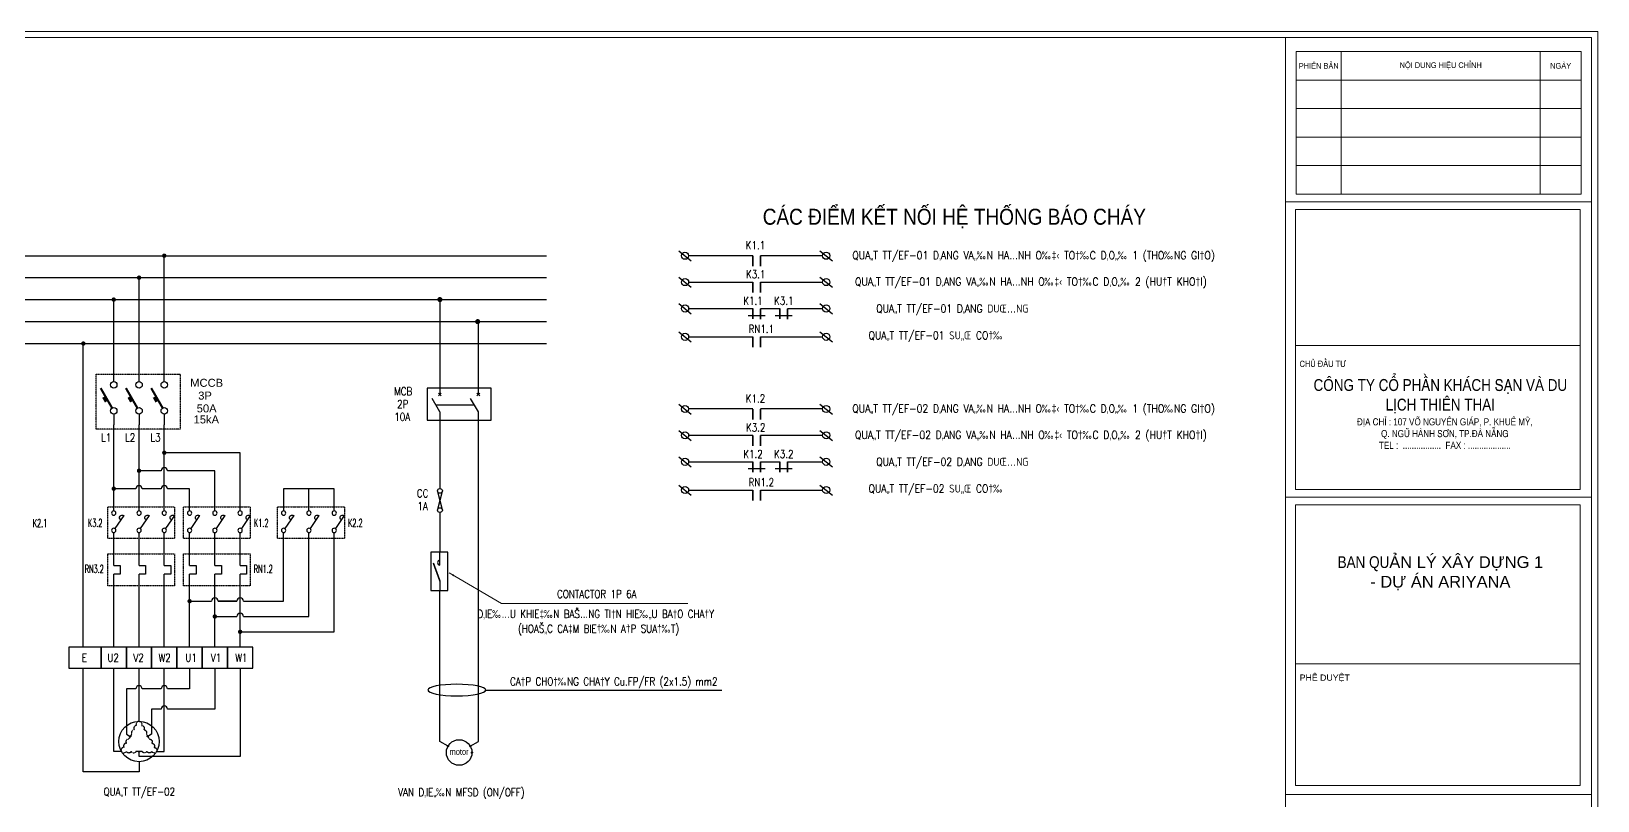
# Model space of a CAD drawing. Header units: millimetres. Extents: x -91525 to 4597779, y -698580 to 576167.
# Drawn here: x -40527 to 32883, y 115851 to 151936 of the extents above; entities that cross this region are included whole.
import ezdxf
from ezdxf.enums import TextEntityAlignment as Align

# ---------------------------------------------------------------- set-up
doc = ezdxf.new("R2010")
doc.units = ezdxf.units.MM
for name, pattern in [('CONTINOUS', [0]), ('DASHED', [19.05, 12.7, -6.35]), ('DASHED2', [0.375, 0.25, -0.125]), ('HIDDEN', [0.375, 0.25, -0.125]), ('HIDDEN2', [4.7625, 3.175, -1.5875])]:
    doc.linetypes.add(name, pattern=pattern)
doc.layers.get('DEFPOINTS').update_dxf_attribs({"lineweight": 5})
for name, color, linetype in [('0-----E.Equip', 2, 'Continuous'), ('0-----E.Line', 4, 'Continuous'), ('0-----E.Text', 3, 'Continuous'), ('0-----ED-Text', 3, 'Continuous'), ('0-----FA-line', 4, 'Continuous'), ('0---TBD', 2, 'Continuous'), ('0---TEXT', 3, 'Continuous'), ('0-CDC-ME2-Equip', 2, 'Continuous'), ('1-DAY', 4, 'DASHED'), ('2', 3, 'Continuous'), ('CHUTO', 3, 'Continuous'), ('DAY', 4, 'Continuous'), ('DAY DAN', 4, 'DASHED2'), ('DAY-CS', 4, 'HIDDEN'), ('HIIDEN', 2, 'HIDDEN2'), ('KHUNG TEN SD3 - Ariyana 2007$0$TEXT', 253, 'Continuous'), ('TBD', 2, 'Continuous'), ('TEXT', 6, 'Continuous'), ('TEXT-CS', 3, 'Continuous')]:
    doc.layers.add(name, color=color, linetype=linetype)
doc.layers.add('KHUNG TEN SD3 - Ariyana 2007$0$0-CON', color=253, linetype='Continuous', lineweight=0)
doc.styles.add('0-----E.Arial', font='arial.ttf')
doc.styles.add('E-Diagram', font='arial.ttf')
doc.styles.add('KHUNG TEN SD3 - Ariyana 2007$0$TTILEBLOCK1', font='VHELVEN.TTF')
doc.styles.add('ROMANS1', font='ROMANS1.shx', dxfattribs={"width": 0.8})
doc.styles.get("Standard").update_dxf_attribs({"font": 'arial.ttf'})
doc.dimstyles.get("Standard").update_dxf_attribs({"dimtxt": 0.18, "dimasz": 0.18, "dimexe": 0.18, "dimexo": 0.0625, "dimgap": 0.09, "dimtad": 0, "dimtih": 1, "dimtoh": 1, "dimdec": 4, "dimzin": 0, "dimdsep": 46, "dimtxsty": 'Standard', "dimcen": 0.09, "dimadec": 0, "dimazin": 0, "dimtfac": 1, "dimtdec": 4, "dimtofl": 0, "dimtmove": 0, "dimatfit": 3, "dimfxl": 1, "dimtolj": 1, "dimtzin": 0, "dimarcsym": 0})

# ---------------------------------------------------------------- blocks, each defined once
blk = doc.blocks.new('DI2')
at = {"layer": '0-CDC-ME2-Equip'}
for p, q in [((0, 1000), (0, 1250)), ((0, 250), (0, 0))]:
    blk.add_line(p, q, dxfattribs=at)
for points, const_width in [([(-37, 390), (-302, 850)], 50), ([(-177, 533), (-239, 641)], 60)]:
    blk.add_lwpolyline(points, dxfattribs=dict(at, const_width=const_width))
for centre in [(0, 925), (0, 325)]:
    blk.add_circle(centre, 75, dxfattribs=at)
blk = doc.blocks.new('tiepdiem')
at = {"layer": '0---TBD'}
blk.add_line((-289, 429), (-35, 51), dxfattribs=at)
for centre in [(0, 500), (0, 0)]:
    blk.add_circle(centre, 62.5, dxfattribs=at)
blk.add_arc((-246, 365), 78.1, 303.9048, 123.9048, dxfattribs=at)
blk = doc.blocks.new('DAY')
at = {"layer": 'HIIDEN', "elevation": 0}
blk.add_lwpolyline([(-2009401, 394729), (-2009522, 394519)], dxfattribs=at)
at = {"layer": 'HIIDEN'}
for centre, radius, start, end in [((-2009120, 395107), 107, 88.56457, 211.43543), ((-2009306, 394780), 107, 89.96763, 208.55418), ((-2009215, 394944), 107, 88.56457, 211.43543), ((-2009713, 394086), 107, 88.56457, 211.43543), ((-2009618, 394250), 107, 88.56457, 211.43543), ((-2009529, 394415), 104, 86.11937, 213.88063)]:
    blk.add_arc(centre, radius, start, end, dxfattribs=at)
blk = doc.blocks.new('Motor')
at = {"layer": 'HIIDEN'}
h = blk.add_hatch(color=256, dxfattribs=at)
h.dxf.hatch_style = 1
edge = h.paths.add_edge_path()
edge.add_arc((-341, 199), 20, 0, 360)
h = blk.add_hatch(color=256, dxfattribs=at)
h.dxf.hatch_style = 1
edge = h.paths.add_edge_path()
edge.add_arc((341, 199), 20, 0, 360)
h = blk.add_hatch(color=256, dxfattribs=at)
h.dxf.hatch_style = 1
edge = h.paths.add_edge_path()
edge.add_arc((2, -395), 20, 0, 360)
at = {"layer": 'HIIDEN', "linetype": 'CONTINOUS'}
blk.add_circle((0, 0), 790, dxfattribs=at)
at = {"layer": 'HIIDEN'}
for centre in [(-341, 199), (341, 199), (2, -395)]:
    blk.add_circle(centre, 20, dxfattribs=at)
blk.add_blockref('DAY', (2009120, -394425), dxfattribs=at)
at = {"layer": 'HIIDEN', "xscale": -1}
blk.add_blockref('DAY', (-2009120, -394425), dxfattribs=at)
at = {"layer": 'HIIDEN', "xscale": -1, "rotation": 240}
blk.add_blockref('DAY', (662978, 1937162), dxfattribs=at)
blk = doc.blocks.new('DOT')
at = {"const_width": 50}
blk.add_lwpolyline([(-25, 0, 1), (25, 0, 1)], format="xyb", close=True, dxfattribs=at)
blk = doc.blocks.new('di21')
at = {"layer": '0-CDC-ME2-Equip'}
for p, q in [((-281, 73), (281, -73)), ((-281, -73), (281, 73))]:
    blk.add_line(p, q, dxfattribs=at)
for centre in [(-300, 0), (300, 0)]:
    blk.add_circle(centre, 75, dxfattribs=at)
blk = doc.blocks.new('CONTACTOR')
at = {"layer": '0-----E.Equip', "ltscale": 5}
blk.add_lwpolyline([(605650, 585801), (605116, 585801), (605116, 584601), (605650, 584601)], close=True, dxfattribs=at)
at = {"layer": '0---TBD'}
for p, q in [((605402, 585401), (605402, 585701)), ((605402, 584901), (605402, 584601))]:
    blk.add_line(p, q, dxfattribs=at)
at = {"layer": '0---TBD', "const_width": 50}
blk.add_lwpolyline([(605402, 584901), (605196, 585465)], dxfattribs=at)
at = {"layer": '0---TBD'}
blk.add_lwpolyline([(605402, 585701), (605402, 585801)], dxfattribs=at)
blk.add_arc((605402, 585476), 75, 90, 270, dxfattribs=at)
blk = doc.blocks.new('KHUNG TEN SD3 - Ariyana 2007')
at = {"layer": 'DEFPOINTS', "color": 1}
blk.add_lwpolyline([(527153.77, 1774368.57), (527559.52, 1774368.57), (527559.52, 1774655.49), (527153.77, 1774655.49)], close=True, dxfattribs=at)
at = {"layer": 'KHUNG TEN SD3 - Ariyana 2007$0$0-CON'}
for p, q in [((527511.8, 1774369.53), (527511.8, 1774654.54)), ((527558.56, 1774654.54), (527558.56, 1774369.53)), ((527511.8, 1774653.32), (527511.8, 1774369.53)), ((527511.8, 1774369.53), (527511.8, 1774653.32)), ((527513.44, 1774652.39), (527513.44, 1774630.6)), ((527513.44, 1774652.39), (527556.98, 1774652.39)), ((527520.3, 1774652.39), (527520.3, 1774630.6)), ((527550.75, 1774652.39), (527550.75, 1774630.6)), ((527556.98, 1774652.39), (527556.98, 1774630.6)), ((527513.44, 1774648.03), (527556.98, 1774648.03)), ((527513.44, 1774643.67), (527556.98, 1774643.67)), ((527513.44, 1774639.32), (527556.98, 1774639.32)), ((527513.44, 1774634.96), (527556.98, 1774634.96)), ((527513.44, 1774630.6), (527556.98, 1774630.6)), ((527513.44, 1774630.6), (527556.98, 1774630.6)), ((527511.92, 1774629.43), (527558.6, 1774629.43)), ((527513.32, 1774613.39), (527513.32, 1774585.42)), ((527556.85, 1774585.42), (527556.85, 1774613.39)), ((527513.31, 1774585.42), (527556.85, 1774585.42)), ((527511.8, 1774584.24), (527558.47, 1774584.24)), ((527513.31, 1774568.2), (527513.31, 1774555.66)), ((527513.31, 1774568.2), (527513.31, 1774540.13)), ((527556.85, 1774568.2), (527556.85, 1774540.13)), ((527513.31, 1774540.13), (527556.85, 1774540.13)), ((527511.8, 1774538.74), (527558.47, 1774538.74))]:
    blk.add_line(p, q, dxfattribs=at)
at = {"layer": 'KHUNG TEN SD3 - Ariyana 2007$0$0-CON', "const_width": 0.12}
blk.add_lwpolyline([(527162.72, 1774654.54), (527558.56, 1774654.54), (527558.56, 1774369.53), (527162.72, 1774369.53)], close=True, dxfattribs=at)
at = {"layer": 'KHUNG TEN SD3 - Ariyana 2007$0$0-CON'}
for points in [[(527513.32, 1774628.23), (527556.85, 1774628.23), (527556.85, 1774607.41), (527513.32, 1774607.41)], [(527513.32, 1774583.04), (527556.85, 1774583.04), (527556.85, 1774558.72), (527513.32, 1774558.72)]]:
    blk.add_lwpolyline(points, close=True, dxfattribs=at)
at = {"layer": 'KHUNG TEN SD3 - Ariyana 2007$0$TEXT', "linetype": 'Continuous', "style": 'KHUNG TEN SD3 - Ariyana 2007$0$TTILEBLOCK1'}
for s, insert, char_height, width, attachment_point in [('{\\fVNI-Helve-Condense|b0|i0|c0|p2;PHIEÂN BAÛN}', (527516.88, 1774650.2), 0.8637, 31.094, 5), ('{\\fVNI-Helve-Condense|b0|i0|c0|p2;NOÄI DUNG HIEÄU CHÆNH}', (527535.52, 1774650.21), 0.8637, 31.094, 5), ('{\\fVNI-Helve-Condense|b0|i0|c0|p2;NGAØY}', (527553.86, 1774650.21), 0.8637, 31.094, 5), ('{\\fVNI-Helve-Condense|b0|i0|c0|p2;CHUÛ ÑAÀU TÖ}', (527513.95, 1774605.11), 0.9596, 34.962, 1), ('{\\fVNI-Helve-Condense|b0|i0|c0|p2;COÂNG TY COÅ PHAÀN KHAÙCH SAÏN VAØ DU LÒCH THIEÂN THAI}', (527535.47, 1774602.29), 1.7993, 38.8069, 2), ('{\\fVNI-Helve-Condense|b0|i0|c0|p2;ÑÒA CHÆ : 107 VOÕ NGUYEÂN GIAÙP, P. KHUEÂ MYÕ, \\PQ. NGUÕ HAØNH SÔN, TP.ÑAØ NAÜNG\\PTEL :  .................  FAX : ...................}', (527536.15, 1774596.3), 1.0796, 56.5282, 2), ('{\\fVNI-Helve-Condense|b0|i0|c0|p2;BAN QU\\fArial|b0|i0|c0|p34;ẢN LÝ XÂY DỰNG 1\\P- DỰ ÁN ARIYANA}', (527535.47, 1774575.2), 1.7993, 38.8069, 2), ('PHEÂ DUYEÄT', (527513.96, 1774557.11), 0.9596, 34.962, 1)]:
    blk.add_mtext(s, dxfattribs=dict(at, insert=insert, char_height=char_height, width=width, attachment_point=attachment_point))

msp = doc.modelspace()

# ---------------------------------------------------------------- linework, layer by layer
at = {"layer": '0-----E.Equip', "ltscale": 5}
msp.add_line((-19758, 134404), (-21558, 134404), dxfattribs=at)
msp.add_lwpolyline([(-18977, 135198), (-21977, 135198), (-21977, 133698), (-18977, 133698)], close=True, dxfattribs=at)
for points in [[(-21377, 134090), (-21740, 134718)], [(-21441, 134962), (-21313, 134834)], [(-21313, 134962), (-21441, 134834)], [(-19577, 134090), (-19940, 134718)], [(-19641, 134962), (-19513, 134834)], [(-19513, 134962), (-19641, 134834)]]:
    msp.add_lwpolyline(points, dxfattribs=at)
msp.add_circle((-20477, 118110), 600, dxfattribs=at)
at = {"layer": '0-----E.Line'}
for points in [[(-21377, 139324), (-21377, 134898)], [(-21377, 134090), (-21377, 133535), (-21377, 130493)], [(-19957, 118410), (-19577, 118630), (-19577, 133535), (-19577, 134090)], [(-21377, 129368), (-21377, 127503)]]:
    msp.add_lwpolyline(points, dxfattribs=at)
at = {"layer": '0-----E.Line', "ltscale": 5}
for points in [[(-19577, 134898), (-19577, 138321)], [(-20997, 118410), (-21377, 118630), (-21377, 125703)]]:
    msp.add_lwpolyline(points, dxfattribs=at)
at = {"layer": '0---TBD', "color": 1}
for p, q in [((-10187, 141639), (-9601, 141170)), ((-3569, 141639), (-2983, 141170)), ((-10184, 140404), (-9599, 139934)), ((-3567, 140404), (-2981, 139934)), ((-10184, 139163), (-9599, 138693)), ((-3567, 139163), (-2981, 138693)), ((-10184, 137838), (-9599, 137368)), ((-3567, 137838), (-2981, 137368)), ((-10187, 134452), (-9601, 133982)), ((-3569, 134452), (-2983, 133982)), ((-10184, 133216), (-9599, 132747)), ((-3567, 133216), (-2981, 132747)), ((-10184, 131975), (-9599, 131505)), ((-3567, 131975), (-2981, 131505)), ((-10184, 130650), (-9599, 130181)), ((-3567, 130650), (-2981, 130181))]:
    msp.add_line(p, q, dxfattribs=at)
for centre in [(-9892, 141411), (-3274, 141411), (-9890, 140175), (-3272, 140175), (-9890, 138934), (-3272, 138934), (-9890, 137609), (-3272, 137609), (-9892, 134223), (-3274, 134223), (-9890, 132988), (-3272, 132988), (-9890, 131746), (-3272, 131746), (-9890, 130422), (-3272, 130422)]:
    msp.add_circle(centre, 168, dxfattribs=at)
at = {"layer": '2', "color": 2}
for p, q in [((-36665, 126879), (-36360, 126879)), ((-36360, 126473), (-36665, 126473)), ((-36360, 126879), (-36360, 126473)), ((-35480, 126879), (-35175, 126879)), ((-35175, 126473), (-35480, 126473)), ((-35175, 126879), (-35175, 126473)), ((-34295, 126879), (-33990, 126879)), ((-33990, 126473), (-34295, 126473)), ((-33990, 126879), (-33990, 126473)), ((-33111, 126879), (-32806, 126879)), ((-32806, 126473), (-33111, 126473)), ((-32806, 126879), (-32806, 126473)), ((-31926, 126879), (-31621, 126879)), ((-31621, 126473), (-31926, 126473)), ((-31621, 126879), (-31621, 126473)), ((-30741, 126879), (-30436, 126879)), ((-30436, 126473), (-30741, 126473)), ((-30436, 126879), (-30436, 126473))]:
    msp.add_line(p, q, dxfattribs=at)
at = {"layer": '2', "ltscale": 5}
msp.add_line((-19228, 121041), (-8170, 121041), dxfattribs=at)
at = {"layer": '2', "color": 1, "linetype": 'HIDDEN2', "ltscale": 4}
for points in [[(-37486, 135862), (-33554, 135862), (-33554, 133273), (-37486, 133273)], [(-36944, 129641), (-33817, 129641), (-33817, 128142), (-36944, 128142)], [(-33390, 129641), (-30263, 129641), (-30263, 128142), (-33390, 128142)], [(-28982, 129641), (-25855, 129641), (-25855, 128142), (-28982, 128142)], [(-36944, 127424), (-33817, 127424), (-33817, 125926), (-36944, 125926)], [(-33390, 127424), (-30263, 127424), (-30263, 125926), (-33390, 125926)]]:
    msp.add_lwpolyline(points, close=True, dxfattribs=at)
at = {"layer": '2', "color": 2}
for points in [[(-38767, 122064), (-37257, 122064), (-37257, 123056), (-38767, 123056)], [(-37257, 122064), (-36072, 122064), (-36072, 123056), (-37257, 123056)], [(-36072, 122064), (-34888, 122064), (-34888, 123056), (-36072, 123056)], [(-34888, 122064), (-33703, 122064), (-33703, 123056), (-34888, 123056)], [(-33703, 122064), (-32518, 122064), (-32518, 123056), (-33703, 123056)], [(-32518, 122064), (-31334, 122064), (-31334, 123056), (-32518, 123056)], [(-31334, 122064), (-30149, 122064), (-30149, 123056), (-31334, 123056)]]:
    msp.add_lwpolyline(points, close=True, dxfattribs=at)
at = {"layer": '2', "ltscale": 5, "extrusion": (0, 0, -1)}
msp.add_ellipse((-20586, 121041), major_axis=(-1358, 0), ratio=0.199999, dxfattribs=at)
at = {"layer": 'CHUTO', "color": 2}
for p, q in [((-6710, 141411), (-9723, 141411)), ((-3442, 141411), (-6353, 141411)), ((-6710, 134223), (-9723, 134223)), ((-3442, 134223), (-6353, 134223))]:
    msp.add_line(p, q, dxfattribs=at)
at = {"layer": 'DAY'}
for p, q in [((-34295, 135507), (-34295, 141413)), ((-35480, 135507), (-35480, 140382)), ((-36665, 135507), (-36665, 139352)), ((-38090, 123056), (-38090, 137291)), ((-36665, 129443), (-36665, 133473)), ((-35480, 129443), (-35480, 133473)), ((-34295, 129443), (-34295, 133473)), ((-36665, 126879), (-36665, 128427)), ((-35480, 126879), (-35480, 128427)), ((-34295, 126879), (-34295, 128427)), ((-33111, 126879), (-33111, 128427)), ((-31926, 126879), (-31926, 128427)), ((-30741, 126879), (-30741, 128427)), ((-28702, 126879), (-28702, 128427)), ((-27517, 126879), (-27517, 128427)), ((-26333, 126879), (-26333, 128427)), ((-36665, 123056), (-36665, 126473)), ((-35480, 123056), (-35480, 126473)), ((-34295, 123056), (-34295, 126473)), ((-35480, 119574), (-35480, 122064))]:
    msp.add_line(p, q, dxfattribs=at)
for points in [[(-30741, 129443), (-30741, 132171), (-34295, 132171)], [(-34445, 131328), (-35480, 131328)], [(-31926, 129443), (-31926, 131328), (-34145, 131328)], [(-35630, 130484), (-36665, 130484)], [(-34445, 130484), (-35330, 130484)], [(-33111, 129443), (-33111, 130484), (-34145, 130484)], [(-26333, 129443), (-26333, 130484), (-28702, 130484), (-28702, 129443)], [(-27517, 129443), (-27517, 130484)], [(-33111, 126879), (-33111, 128427)], [(-31926, 126879), (-31926, 128427)], [(-30741, 126879), (-30741, 128427)], [(-30741, 123773), (-26333, 123773), (-26333, 128427)], [(-30591, 125208), (-28702, 125208), (-28702, 128427)], [(-30591, 124491), (-27517, 124491), (-27517, 128427)], [(-33111, 123056), (-33111, 126473)], [(-31926, 123056), (-31926, 126473)], [(-30741, 123056), (-30741, 126473)], [(-33111, 125208), (-32076, 125208)], [(-31776, 125208), (-30891, 125208)], [(-30891, 125208), (-31776, 125208)], [(-31926, 124491), (-30891, 124491)], [(-35480, 117679), (-35480, 117207), (-38090, 117207), (-38090, 122064)], [(-36305, 118159), (-36665, 118159), (-36665, 122064)], [(-30741, 122064), (-30741, 117916), (-35476, 117916), (-35478, 118153)], [(-34658, 118156), (-34295, 118156), (-34295, 122064)], [(-33111, 122064), (-33111, 121093), (-34145, 121093)], [(-31926, 122064), (-31926, 120151), (-34145, 120151)], [(-35630, 121093), (-36072, 121093), (-36072, 118973), (-35889, 118866)], [(-34445, 121093), (-35330, 121093)], [(-34445, 120151), (-34888, 120151), (-34888, 118973), (-35071, 118866)]]:
    msp.add_lwpolyline(points, dxfattribs=at)
for centre in [(-34295, 131328), (-35480, 130484), (-34295, 130484), (-31926, 125208), (-30741, 125208), (-30741, 124491), (-35480, 121093), (-34295, 121093), (-34295, 120151)]:
    msp.add_arc(centre, 150, 0, 180, dxfattribs=at)
at = {"layer": 'DAY DAN', "linetype": 'ByBlock'}
for p, q in [((-62308, 141409), (-16376, 141411)), ((-62308, 140393), (-16376, 140387)), ((-62308, 139357), (-16376, 139354)), ((-62308, 138321), (-16376, 138321)), ((-62308, 137291), (-16376, 137290))]:
    msp.add_line(p, q, dxfattribs=at)
at = {"layer": 'DAY-CS', "color": 2, "linetype": 'Continuous'}
for p, q in [((-9721, 140175), (-6708, 140175)), ((-6351, 140175), (-3440, 140175)), ((-9721, 138934), (-6708, 138934)), ((-6351, 138934), (-5445, 138934)), ((-5088, 138934), (-3440, 138934)), ((-6933, 138612), (-6127, 138612)), ((-5670, 138612), (-4864, 138612)), ((-9721, 137609), (-6708, 137609)), ((-6351, 137609), (-3440, 137609)), ((-9721, 132988), (-6708, 132988)), ((-6351, 132988), (-3440, 132988)), ((-9721, 131746), (-6708, 131746)), ((-6933, 131425), (-6127, 131425)), ((-6351, 131746), (-5445, 131746)), ((-5670, 131425), (-4864, 131425)), ((-5088, 131746), (-3440, 131746)), ((-9721, 130422), (-6708, 130422)), ((-6351, 130422), (-3440, 130422))]:
    msp.add_line(p, q, dxfattribs=at)
at = {"layer": 'DAY-CS', "color": 2, "linetype": 'Continuous', "const_width": 78.1, "elevation": 0}
for points in [[(-6710, 141416), (-6710, 140916)], [(-6353, 141411), (-6353, 140910)], [(-6708, 140181), (-6708, 139680)], [(-6351, 140175), (-6351, 139675)], [(-6708, 138939), (-6708, 138439)], [(-6351, 138934), (-6351, 138433)], [(-5445, 138939), (-5445, 138439)], [(-5088, 138934), (-5088, 138433)], [(-6708, 137615), (-6708, 137114)], [(-6351, 137609), (-6351, 137109)], [(-6710, 134229), (-6710, 133728)], [(-6353, 134223), (-6353, 133723)], [(-6708, 132993), (-6708, 132493)], [(-6351, 132988), (-6351, 132487)], [(-6708, 131752), (-6708, 131251)], [(-6351, 131746), (-6351, 131246)], [(-5445, 131752), (-5445, 131251)], [(-5088, 131746), (-5088, 131246)], [(-6708, 130427), (-6708, 129927)], [(-6351, 130422), (-6351, 129921)]]:
    msp.add_lwpolyline(points, dxfattribs=at)
at = {"layer": 'TBD', "linetype": 'ByBlock', "const_width": 102}
for points in [[(-34346, 141413, 1), (-34245, 141413, 1)], [(-35531, 140382, 1), (-35429, 140382, 1)], [(-36716, 139352, 1), (-36614, 139352, 1)], [(-38140, 137291, 1), (-38039, 137291, 1)], [(-34346, 132171, 1), (-34245, 132171, 1)], [(-35531, 131328, 1), (-35429, 131328, 1)], [(-36716, 130484, 1), (-36614, 130484, 1)], [(-33161, 125208, 1), (-33060, 125208, 1)], [(-31977, 124491, 1), (-31875, 124491, 1)], [(-30792, 123773, 1), (-30690, 123773, 1)]]:
    msp.add_lwpolyline(points, format="xyb", close=True, dxfattribs=at)

# ---------------------------------------------------------------- block references
at = {"layer": '0-----E.Equip'}
for p, xscale, yscale, zscale in [((-21377, 139354), 2.400000002235174, 2.400000002235174, 2.400000002235174), ((-19607, 138321), 2.400000002235174, 2.400000002235174, 2.400000002235174), ((-20997, 118410), 1.199999995529652, 1.199999995529652, 1.199999995529652), ((-19957, 118410), -1.199999995529652, 1.199999999720603, 1.2)]:
    msp.add_blockref('DOT', p, dxfattribs=dict(at, xscale=xscale, yscale=yscale, zscale=zscale))
at = {"layer": '0-----E.Equip', "color": 7, "ltscale": 5, "xscale": 1.5, "yscale": 1.5, "zscale": 1.5, "rotation": 270}
msp.add_blockref('di21', (-21377, 129931), dxfattribs=at)
at = {"layer": '0-----E.Equip', "xscale": 1.199999995529652, "yscale": 1.199999995529652, "zscale": 1.199999995529652, "rotation": 180}
msp.add_blockref('DOT', (-19877, 118110), dxfattribs=at)
at = {"layer": '0-----FA-line', "linetype": 'DASHED', "xscale": 1.5, "yscale": 1.5, "zscale": 1.5}
msp.add_blockref('CONTACTOR', (-929480, -751199), dxfattribs=at)
at = {"layer": '0---TBD', "xscale": -1.626716572791338, "yscale": 1.626716561615467, "zscale": 1.6267165732983}
for p in [(-36665, 128528), (-35480, 128528), (-34295, 128528), (-33111, 128528), (-31926, 128528), (-30741, 128528), (-28702, 128528), (-27517, 128528), (-26333, 128528)]:
    msp.add_blockref('tiepdiem', p, dxfattribs=at)
at = {"layer": '1-DAY', "xscale": 2.03339571878314, "yscale": 2.03339571878314, "zscale": 2.03339571878314}
for p in [(-36665, 133473), (-35480, 133473), (-34295, 133473)]:
    msp.add_blockref('DI2', p, dxfattribs=at)
at = {"layer": 'DAY-CS', "color": 2, "ltscale": 5, "xscale": 306.614037341089, "yscale": 306.614037341089, "zscale": 306.614037341089}
msp.add_blockref('KHUNG TEN SD3 - Ariyana 2007', (-161724270, -543982350), dxfattribs=at)
at = {"layer": 'HIIDEN', "xscale": 1.19999999999709, "yscale": 1.19999999999709, "zscale": 1.19999999999709}
msp.add_blockref('Motor', (-35480, 118627), dxfattribs=at)

# ---------------------------------------------------------------- texts
at = {"layer": '0-----E.Text', "color": 6, "linetype": 'Continuous', "style": '0-----E.Arial', "width": 0.85}
msp.add_text('CÁC ĐIỂM KẾT NỐI HỆ THỐNG BÁO CHÁY', height=750, dxfattribs=at).set_placement((2731, 142864), align=Align.CENTER)
at = {"layer": '0-----E.Text', "linetype": 'Continuous', "style": '0-----E.Arial', "width": 0.8}
msp.add_text('motor', height=300, dxfattribs=at).set_placement((-20479, 118148), align=Align.MIDDLE)
at = {"layer": '0-----ED-Text', "linetype": 'Continuous', "style": 'E-Diagram'}
for s, p in [('MCCB', (-32310, 135263)), ('50A', (-32310, 134063)), ('3P', (-32385, 134663)), ('15kA', (-32326, 133545))]:
    msp.add_text(s, height=375, dxfattribs=at).set_placement(p, align=Align.CENTER)
at = {"layer": '0---TEXT', "style": 'ROMANS1', "width": 0.85}
for s, p in [('QUA„T TT/EF-01 D‚ANG VA„‰N HA…NH O‰‡‹ TO†‰C D‚O„‰ 1 (THO‰NG GI†O)', (6448, 141244)), ('QUA„T TT/EF-01 D‚ANG VA„‰N HA…NH O‰‡‹ TO†‰C D‚O„‰ 2 (HU†T KHO†I)', (6321, 140009)), ('QUA„T TT/EF-01 D‚ANG DUŒ…NG ', (2743, 138746)), ('QUA„T TT/EF-01 SU„Œ CO†‰', (1862, 137489)), ('QUA„T TT/EF-02 D‚ANG VA„‰N HA…NH O‰‡‹ TO†‰C D‚O„‰ 1 (THO‰NG GI†O)', (6448, 134056)), ('QUA„T TT/EF-02 D‚ANG VA„‰N HA…NH O‰‡‹ TO†‰C D‚O„‰ 2 (HU†T KHO†I)', (6321, 132821)), ('QUA„T TT/EF-02 D‚ANG DUŒ…NG ', (2743, 131558)), ('QUA„T TT/EF-02 SU„Œ CO†‰', (1862, 130302))]:
    msp.add_text(s, height=374.14, dxfattribs=at).set_placement(p, align=Align.CENTER)
at = {"layer": 'TEXT', "color": 3, "style": 'ROMANS1'}
for s, width, p in [('K1.1', 0.8, (-7046, 141712)), ('K3.1', 0.8, (-7036, 140353)), ('K1.1', 0.8, (-7160, 139111)), ('K3.1', 0.8, (-5718, 139111)), ('RN1.1', 0.8, (-6912, 137787)), ('K1.2', 0.8, (-7046, 134524)), ('L1', 0.8, (-37254, 132697)), ('L2', 0.8, (-36132, 132697)), ('L3', 0.8, (-34948, 132697)), ('K3.2', 0.8, (-7036, 133165)), ('K1.2', 0.8, (-7160, 131923)), ('K3.2', 0.8, (-5718, 131923)), ('RN1.2', 0.8, (-6912, 130599)), ('K2.1', 0.6, (-40462, 128685)), ('K3.2', 0.6, (-37877, 128688)), ('K1.2', 0.6, (-30094, 128688)), ('K2.2', 0.6, (-25685, 128688)), ('RN3.2', 0.6, (-38027, 126531)), ('RN1.2', 0.6, (-30107, 126531)), ('E', 0.8, (-38163, 122371)), ('U2', 0.8, (-36964, 122371)), ('V2', 0.8, (-35744, 122371)), ('W2', 0.8, (-34558, 122371)), ('U1', 0.8, (-33310, 122371)), ('V1', 0.8, (-32113, 122371)), ('W1', 0.8, (-30964, 122371))]:
    msp.add_text(s, height=375, dxfattribs=dict(at, width=width)).set_placement(p)
at = {"layer": 'TEXT', "color": 3, "style": 'ROMANS1', "width": 0.8}
for s, height, p in [('MCB', 375, (-23096, 134867)), ('2P', 375, (-23119, 134267)), ('10A', 375, (-23142, 133667)), ('CA†P CHO†‰NG CHA†Y Cu.FP/FR (2x1.5) mm2', 375.01, (-13231, 121254))]:
    msp.add_text(s, height=height, dxfattribs=at).set_placement(p, align=Align.CENTER)
for s, height, p in [('CC', 375, (-22188, 130265)), ('1A', 375, (-22188, 129665)), ('CONTACTOR 1P 6A', 375.01, (-14024, 125543)), ('D‚IE‰…U KHIE‡‰N BAŠ…NG TI†N HIE‰„U BA†O CHA†Y', 375.01, (-14076, 124628)), ('(HOAŠ„C CA‡M BIE†‰N A†P SUA†‰T)', 375.01, (-13941, 123908)), ('VAN D‚IE„‰N MFSD (ON/OFF)', 375.01, (-20373, 116218))]:
    msp.add_text(s, height=height, dxfattribs=at).set_placement(p, align=Align.MIDDLE)
at = {"layer": 'TEXT-CS', "linetype": 'Continuous', "style": 'ROMANS1', "width": 0.8}
msp.add_text('QUA„T TT/EF-02', height=374.14, dxfattribs=at).set_placement((-35466, 116087), align=Align.CENTER)

# ---------------------------------------------------------------- leaders
at = {"layer": '2', "ltscale": 5}
msp.add_leader([(-20948, 126541), (-18490, 125093), (-9751, 125093)], dimstyle='Standard', override={"dimscale": 100, "dimtxt": 1.8, "dimasz": 2.5, "dimexe": 1, "dimexo": 1, "dimgap": 0.8, "dimtad": 0, "dimdec": 0, "dimrnd": 5, "dimcen": 1, "dimdle": 1, "dimclrd": 256, "dimclre": 256, "dimclrt": 1, "dimtdec": 0, "dimtix": 1, "dimfxl": 50, "dimlwd": 13, "dimlwe": 9}, dxfattribs=at)

doc.saveas('drawing.dxf')
